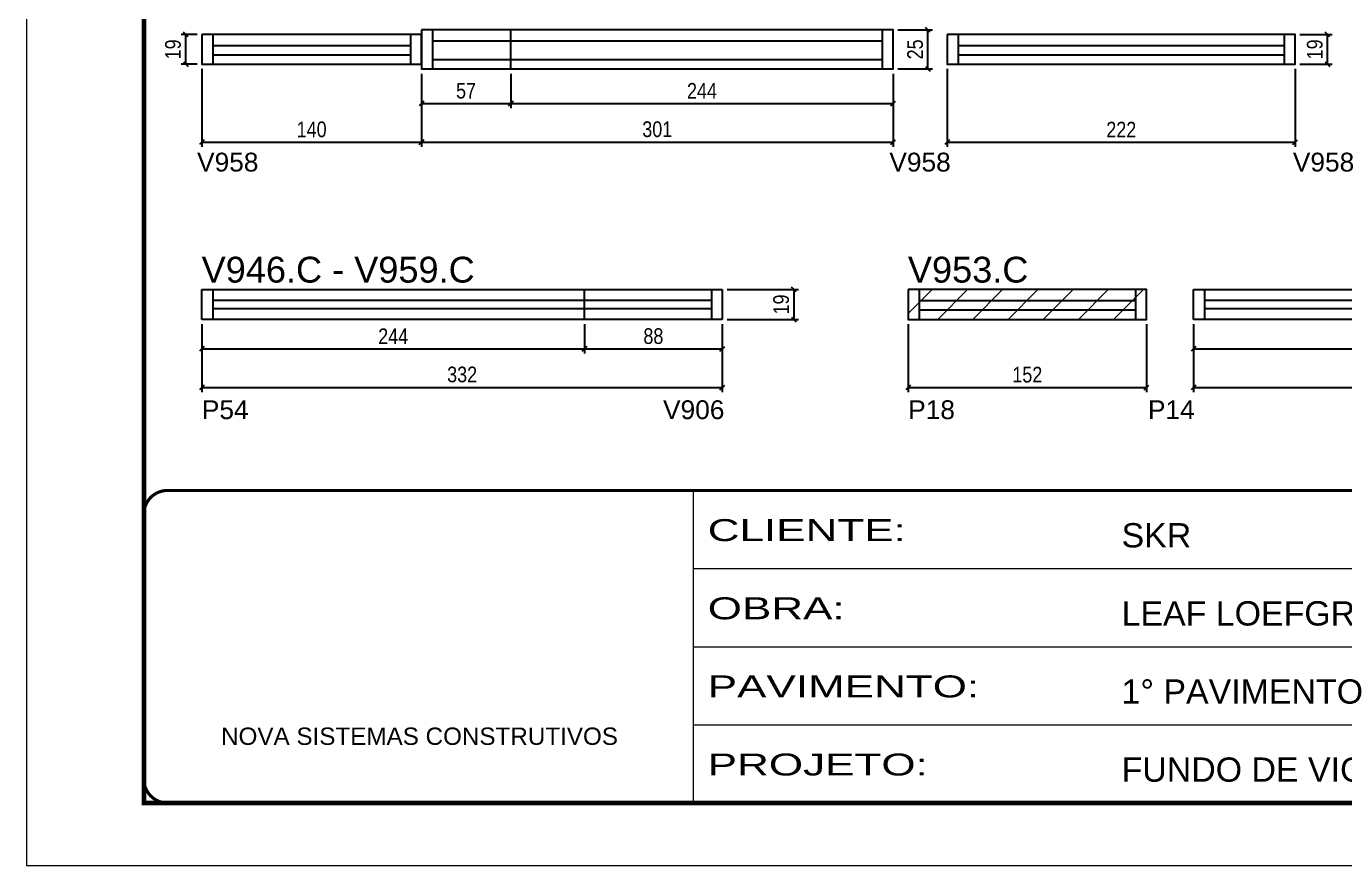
# Model space of a CAD drawing. Extents: x 1959 to 8212, y 239 to 4735.
# Drawn here: x 3557 to 4398, y 1388 to 1923 of the extents above; entities that cross this region are included whole.
import ezdxf

# ---------------------------------------------------------------- set-up
doc = ezdxf.new("R2010")
doc.units = 0
doc.linetypes.add('CONTINUO', pattern=[0])
doc.linetypes.add('DASHED', pattern=[0.75, 0.5, -0.25])
for name, color, linetype in [('5', 5, 'Continuous'), ('COTA', 241, 'Continuous'), ('NOMENCLATURA', 7, 'Continuous'), ('Painéis', 200, 'Continuous'), ('SARR_2.2x7', 40, 'Continuous')]:
    doc.layers.add(name, color=color, linetype=linetype)
for name, color, linetype, lineweight in [('Folhas', 255, 'Continuous', 9), ('REAPROVEITAMENTO', 251, 'Continuous', 9), ('SARRAFO DE PRESSAO', 251, 'DASHED', 9)]:
    doc.layers.add(name, color=color, linetype=linetype, lineweight=lineweight)
doc.styles.add('ARIAL', font='arial.ttf')
doc.styles.add('COTA TECNICA', font='techl___.ttf', dxfattribs={"height": 10})
doc.styles.add('COTA TECNICA-50', font='techl___.ttf', dxfattribs={"height": 10})
doc.styles.get("Standard").update_dxf_attribs({"font": 'arial.ttf'})
doc.styles.add('Tecnologia', font='')
doc.styles.get('Tecnologia').set_extended_font_data('Forgotten Futurist')
doc.dimstyles.new('COTA PAINEL-50', dxfattribs={"dimtxt": 10, "dimasz": 3, "dimexe": 3, "dimexo": 3, "dimgap": 3, "dimtad": 1, "dimdec": 1, "dimzin": 12, "dimdsep": 46, "dimtxsty": 'COTA TECNICA-50', "dimblk1": 'OBLIQUE', "dimblk2": 'OBLIQUE', "dimsah": 1, "dimcen": 0.9, "dimclrd": 4, "dimclre": 4, "dimclrt": 240, "dimadec": 1, "dimazin": 3, "dimtfac": 1, "dimtdec": 1, "dimtmove": 0, "dimatfit": 3, "dimfxl": 1, "dimtolj": 1, "dimtzin": 12, "dimarcsym": 0})
doc.dimstyles.new('PAINEL', dxfattribs={"dimtxt": 10, "dimasz": 3, "dimexe": 3, "dimexo": 3, "dimgap": 3, "dimtad": 1, "dimdec": 1, "dimzin": 12, "dimdsep": 46, "dimtxsty": 'COTA TECNICA', "dimblk1": 'OBLIQUE', "dimblk2": 'OBLIQUE', "dimsah": 1, "dimcen": 0.9, "dimclrd": 4, "dimclre": 4, "dimclrt": 240, "dimadec": 1, "dimazin": 3, "dimtfac": 1, "dimtdec": 1, "dimtmove": 0, "dimatfit": 3, "dimfxl": 1, "dimtolj": 1, "dimtzin": 12, "dimarcsym": 0})

# ---------------------------------------------------------------- blocks, each defined once
blk = doc.blocks.new('9999999999')
at = {"color": 30, "linetype": 'CONTINUO'}
for p, q in [((98564.56, 34230.21), (98564.56, 34429.45)), ((98564.56, 34379.64), (99583.98, 34379.64)), ((98564.56, 34329.83), (99487.98, 34329.83)), ((98564.56, 34280.02), (99487.98, 34280.02))]:
    blk.add_line(p, q, dxfattribs=at)
at = {"color": 30, "linetype": 'CONTINUO', "const_width": 2}
blk.add_lwpolyline([(99583.98, 34230.21), (99583.98, 34414.45, 0.414214), (99568.98, 34429.45), (98228.98, 34429.45, 0.414214), (98213.98, 34414.45), (98213.98, 34245.21, 0.414214), (98228.98, 34230.21), (99583.98, 34230.21)], format="xyb", dxfattribs=at)
at = {"layer": 'Folhas'}
blk.add_lwpolyline([(98138.98, 34190.21), (99623.98, 34190.21), (99623.98, 35240.21), (98138.98, 35240.21)], close=True, dxfattribs=at)
at = {"layer": 'Folhas', "color": 30, "const_width": 3}
blk.add_lwpolyline([(98213.98, 34230.21), (99583.98, 34230.21), (99583.98, 35200.21), (98213.98, 35200.21)], close=True, dxfattribs=at)
at = {"color": 7, "linetype": 'Continuous', "ltscale": 5, "style": 'ARIAL'}
for s, height, p in [('SKR', 15.483, (98837.68, 34393.13)), ('LEAF LOEFGREN', 15.4829, (98837.68, 34343.32)), ('1° PAVIMENTO', 15.4829, (98837.68, 34293.51)), ('NOVA SISTEMAS CONSTRUTIVOS', 11.0592, (98263.19, 34267.21)), ('FUNDO DE VIGAS', 15.4829, (98837.68, 34243.7))]:
    blk.add_text(s, height=height, dxfattribs=at).set_placement(p)
at = {"layer": 'Folhas', "color": 7, "style": 'Tecnologia', "width": 1.5}
for s, p in [('CLIENTE:', (98573.65, 34397.17)), ('OBRA:', (98573.65, 34347.31)), ('PAVIMENTO:', (98573.65, 34297.5)), ('PROJETO:', (98573.65, 34247.69))]:
    blk.add_text(s, height=14, dxfattribs=at).set_placement(p)
blk = doc.blocks.new('_Oblique')
at = {"color": 0, "linetype": 'ByBlock', "lineweight": -2}
blk.add_line((-0.5, -0.5), (0.5, 0.5), dxfattribs=at)
blk = doc.blocks.new('*D549')
at = {"layer": 'COTA', "color": 4, "linetype": 'ByBlock', "lineweight": -2, "transparency": 16777216}
for p, q in [((3669.27, 1896.11), (3669.27, 1846.41)), ((3809.27, 1893.11), (3809.27, 1846.41)), ((3669.27, 1849.41), (3809.27, 1849.41))]:
    blk.add_line(p, q, dxfattribs=at)
at = {"layer": 'Defpoints', "color": 0, "linetype": 'ByBlock', "transparency": 16777216}
for p in [(3669.27, 1899.11), (3809.27, 1896.11), (3809.27, 1849.41)]:
    blk.add_point(p, dxfattribs=at)
at = {"layer": 'COTA', "color": 4, "linetype": 'ByBlock', "lineweight": -2, "transparency": 16777216, "xscale": 3, "yscale": 3, "zscale": 3, "rotation": 180}
blk.add_blockref('_Oblique', (3669.27, 1849.41), dxfattribs=at)
at = {"layer": 'COTA', "color": 4, "linetype": 'ByBlock', "lineweight": -2, "transparency": 16777216, "xscale": 3, "yscale": 3, "zscale": 3}
blk.add_blockref('_Oblique', (3809.27, 1849.41), dxfattribs=at)
at = {"layer": 'COTA', "color": 240, "linetype": 'ByBlock', "transparency": 16777216, "insert": (3739.27, 1857.52), "char_height": 10, "attachment_point": 5, "style": 'COTA TECNICA-50'}
blk.add_mtext('\\A1;140', dxfattribs=at)
blk = doc.blocks.new('*D550')
at = {"layer": 'COTA', "color": 4, "linetype": 'ByBlock', "lineweight": -2, "transparency": 16777216}
for p, q in [((3809.27, 1893.11), (3809.27, 1846.41)), ((4110.27, 1893.11), (4110.27, 1846.41)), ((3809.27, 1849.41), (4110.27, 1849.41))]:
    blk.add_line(p, q, dxfattribs=at)
at = {"layer": 'Defpoints', "color": 0, "linetype": 'ByBlock', "transparency": 16777216}
for p in [(3809.27, 1896.11), (4110.27, 1896.11), (4110.27, 1849.41)]:
    blk.add_point(p, dxfattribs=at)
at = {"layer": 'COTA', "color": 4, "linetype": 'ByBlock', "lineweight": -2, "transparency": 16777216, "xscale": 3, "yscale": 3, "zscale": 3, "rotation": 180}
blk.add_blockref('_Oblique', (3809.27, 1849.41), dxfattribs=at)
at = {"layer": 'COTA', "color": 4, "linetype": 'ByBlock', "lineweight": -2, "transparency": 16777216, "xscale": 3, "yscale": 3, "zscale": 3}
blk.add_blockref('_Oblique', (4110.27, 1849.41), dxfattribs=at)
at = {"layer": 'COTA', "color": 240, "linetype": 'ByBlock', "transparency": 16777216, "insert": (3959.77, 1857.63), "char_height": 10, "attachment_point": 5, "style": 'COTA TECNICA-50'}
blk.add_mtext('\\A1;301', dxfattribs=at)
blk = doc.blocks.new('*D551')
at = {"layer": 'COTA', "color": 4, "lineweight": -2, "transparency": 16777216}
for p, q in [((3809.27, 1893.11), (3809.27, 1871.07)), ((3866.27, 1893.11), (3866.27, 1871.07)), ((3809.27, 1874.07), (3866.27, 1874.07))]:
    blk.add_line(p, q, dxfattribs=at)
at = {"layer": 'Defpoints', "color": 0, "transparency": 16777216}
for p in [(3809.27, 1896.11), (3866.27, 1896.11), (3866.27, 1874.07)]:
    blk.add_point(p, dxfattribs=at)
at = {"layer": 'COTA', "color": 4, "lineweight": -2, "transparency": 16777216, "xscale": 3, "yscale": 3, "zscale": 3, "rotation": 180}
blk.add_blockref('_Oblique', (3809.27, 1874.07), dxfattribs=at)
at = {"layer": 'COTA', "color": 4, "lineweight": -2, "transparency": 16777216, "xscale": 3, "yscale": 3, "zscale": 3}
blk.add_blockref('_Oblique', (3866.27, 1874.07), dxfattribs=at)
at = {"layer": 'COTA', "color": 240, "transparency": 16777216, "insert": (3837.77, 1882.18), "char_height": 10, "attachment_point": 5, "style": 'COTA TECNICA'}
blk.add_mtext('\\A1;57', dxfattribs=at)
blk = doc.blocks.new('*D552')
at = {"layer": 'COTA', "color": 4, "lineweight": -2, "transparency": 16777216}
for p, q in [((3866.27, 1893.11), (3866.27, 1871.07)), ((4110.27, 1893.11), (4110.27, 1871.07)), ((3866.27, 1874.07), (4110.27, 1874.07))]:
    blk.add_line(p, q, dxfattribs=at)
at = {"layer": 'Defpoints', "color": 0, "transparency": 16777216}
for p in [(3866.27, 1896.11), (4110.27, 1896.11), (4110.27, 1874.07)]:
    blk.add_point(p, dxfattribs=at)
at = {"layer": 'COTA', "color": 4, "lineweight": -2, "transparency": 16777216, "xscale": 3, "yscale": 3, "zscale": 3, "rotation": 180}
blk.add_blockref('_Oblique', (3866.27, 1874.07), dxfattribs=at)
at = {"layer": 'COTA', "color": 4, "lineweight": -2, "transparency": 16777216, "xscale": 3, "yscale": 3, "zscale": 3}
blk.add_blockref('_Oblique', (4110.27, 1874.07), dxfattribs=at)
at = {"layer": 'COTA', "color": 240, "transparency": 16777216, "insert": (3988.27, 1882.15), "char_height": 10, "attachment_point": 5, "style": 'COTA TECNICA'}
blk.add_mtext('\\A1;244', dxfattribs=at)
blk = doc.blocks.new('*D553')
at = {"layer": 'COTA', "color": 4, "linetype": 'ByBlock', "lineweight": -2, "transparency": 16777216}
for p, q in [((4144.78, 1896.11), (4144.78, 1846.41)), ((4366.78, 1896.11), (4366.78, 1846.41)), ((4144.78, 1849.41), (4366.78, 1849.41))]:
    blk.add_line(p, q, dxfattribs=at)
at = {"layer": 'Defpoints', "color": 0, "linetype": 'ByBlock', "transparency": 16777216}
for p in [(4144.78, 1899.11), (4366.78, 1899.11), (4366.78, 1849.41)]:
    blk.add_point(p, dxfattribs=at)
at = {"layer": 'COTA', "color": 4, "linetype": 'ByBlock', "lineweight": -2, "transparency": 16777216, "xscale": 3, "yscale": 3, "zscale": 3, "rotation": 180}
blk.add_blockref('_Oblique', (4144.78, 1849.41), dxfattribs=at)
at = {"layer": 'COTA', "color": 4, "linetype": 'ByBlock', "lineweight": -2, "transparency": 16777216, "xscale": 3, "yscale": 3, "zscale": 3}
blk.add_blockref('_Oblique', (4366.78, 1849.41), dxfattribs=at)
at = {"layer": 'COTA', "color": 240, "linetype": 'ByBlock', "transparency": 16777216, "insert": (4255.78, 1857.41), "char_height": 10, "attachment_point": 5, "style": 'COTA TECNICA-50'}
blk.add_mtext('\\A1;222', dxfattribs=at)
blk = doc.blocks.new('*D559')
at = {"layer": 'COTA', "color": 4, "lineweight": -2, "transparency": 16777216}
for p, q in [((4113.27, 1921.11), (4135.4, 1921.11)), ((4132.4, 1896.11), (4132.4, 1921.11)), ((4113.27, 1896.11), (4135.4, 1896.11))]:
    blk.add_line(p, q, dxfattribs=at)
at = {"layer": 'Defpoints', "color": 0, "transparency": 16777216}
for p in [(4110.27, 1921.11), (4132.4, 1921.11), (4110.27, 1896.11)]:
    blk.add_point(p, dxfattribs=at)
at = {"layer": 'COTA', "color": 4, "lineweight": -2, "transparency": 16777216, "xscale": 3, "yscale": 3, "zscale": 3}
for p, rotation in [((4132.4, 1921.11), 90), ((4132.4, 1896.11), 270)]:
    blk.add_blockref('_Oblique', p, dxfattribs=dict(at, rotation=rotation))
at = {"layer": 'COTA', "color": 240, "transparency": 16777216, "insert": (4124.3, 1908.61), "char_height": 10, "attachment_point": 5, "rotation": 90, "style": 'COTA TECNICA'}
blk.add_mtext('\\A1;25', dxfattribs=at)
blk = doc.blocks.new('*D560')
at = {"layer": 'COTA', "color": 4, "lineweight": -2, "transparency": 16777216}
for p, q in [((4369.78, 1918.11), (4390.35, 1918.11)), ((4387.35, 1899.11), (4387.35, 1918.11)), ((4369.78, 1899.11), (4390.35, 1899.11))]:
    blk.add_line(p, q, dxfattribs=at)
at = {"layer": 'Defpoints', "color": 0, "transparency": 16777216}
for p in [(4366.78, 1918.11), (4387.35, 1918.11), (4366.78, 1899.11)]:
    blk.add_point(p, dxfattribs=at)
at = {"layer": 'COTA', "color": 4, "lineweight": -2, "transparency": 16777216, "xscale": 3, "yscale": 3, "zscale": 3}
for p, rotation in [((4387.35, 1918.11), 90), ((4387.35, 1899.11), 270)]:
    blk.add_blockref('_Oblique', p, dxfattribs=dict(at, rotation=rotation))
at = {"layer": 'COTA', "color": 240, "transparency": 16777216, "insert": (4379.27, 1908.61), "char_height": 10, "attachment_point": 5, "rotation": 90, "style": 'COTA TECNICA'}
blk.add_mtext('\\A1;19', dxfattribs=at)
blk = doc.blocks.new('*D561')
at = {"layer": 'COTA', "color": 4, "lineweight": -2, "transparency": 16777216}
for p, q in [((3666.27, 1918.11), (3655.93, 1918.11)), ((3658.93, 1899.11), (3658.93, 1918.11)), ((3666.27, 1899.11), (3655.93, 1899.11))]:
    blk.add_line(p, q, dxfattribs=at)
at = {"layer": 'Defpoints', "color": 0, "transparency": 16777216}
for p in [(3658.93, 1918.11), (3669.27, 1918.11), (3669.27, 1899.11)]:
    blk.add_point(p, dxfattribs=at)
at = {"layer": 'COTA', "color": 4, "lineweight": -2, "transparency": 16777216, "xscale": 3, "yscale": 3, "zscale": 3}
for p, rotation in [((3658.93, 1918.11), 90), ((3658.93, 1899.11), 270)]:
    blk.add_blockref('_Oblique', p, dxfattribs=dict(at, rotation=rotation))
at = {"layer": 'COTA', "color": 240, "transparency": 16777216, "insert": (3650.84, 1908.61), "char_height": 10, "attachment_point": 5, "rotation": 90, "style": 'COTA TECNICA'}
blk.add_mtext('\\A1;19', dxfattribs=at)
blk = doc.blocks.new('*D574')
at = {"layer": 'COTA', "color": 4, "lineweight": -2, "transparency": 16777216}
for p, q in [((3669.27, 1733.43), (3669.27, 1690)), ((4001.27, 1733.43), (4001.27, 1690)), ((3669.27, 1693), (4001.27, 1693))]:
    blk.add_line(p, q, dxfattribs=at)
at = {"layer": 'Defpoints', "color": 0, "transparency": 16777216}
for p in [(3669.27, 1736.43), (4001.27, 1736.43), (4001.27, 1693)]:
    blk.add_point(p, dxfattribs=at)
at = {"layer": 'COTA', "color": 4, "lineweight": -2, "transparency": 16777216, "xscale": 3, "yscale": 3, "zscale": 3, "rotation": 180}
blk.add_blockref('_Oblique', (3669.27, 1693), dxfattribs=at)
at = {"layer": 'COTA', "color": 4, "lineweight": -2, "transparency": 16777216, "xscale": 3, "yscale": 3, "zscale": 3}
blk.add_blockref('_Oblique', (4001.27, 1693), dxfattribs=at)
at = {"layer": 'COTA', "color": 240, "transparency": 16777216, "insert": (3835.27, 1701.22), "char_height": 10, "attachment_point": 5, "style": 'COTA TECNICA'}
blk.add_mtext('\\A1;332', dxfattribs=at)
blk = doc.blocks.new('*D575')
at = {"layer": 'COTA', "color": 4, "lineweight": -2, "transparency": 16777216}
for p, q in [((3669.27, 1733.43), (3669.27, 1714.58)), ((3913.27, 1733.43), (3913.27, 1714.58)), ((3669.27, 1717.58), (3913.27, 1717.58))]:
    blk.add_line(p, q, dxfattribs=at)
at = {"layer": 'Defpoints', "color": 0, "transparency": 16777216}
for p in [(3669.27, 1736.43), (3913.27, 1736.43), (3913.27, 1717.58)]:
    blk.add_point(p, dxfattribs=at)
at = {"layer": 'COTA', "color": 4, "lineweight": -2, "transparency": 16777216, "xscale": 3, "yscale": 3, "zscale": 3, "rotation": 180}
blk.add_blockref('_Oblique', (3669.27, 1717.58), dxfattribs=at)
at = {"layer": 'COTA', "color": 4, "lineweight": -2, "transparency": 16777216, "xscale": 3, "yscale": 3, "zscale": 3}
blk.add_blockref('_Oblique', (3913.27, 1717.58), dxfattribs=at)
at = {"layer": 'COTA', "color": 240, "transparency": 16777216, "insert": (3791.27, 1725.65), "char_height": 10, "attachment_point": 5, "style": 'COTA TECNICA'}
blk.add_mtext('\\A1;244', dxfattribs=at)
blk = doc.blocks.new('*D576')
at = {"layer": 'COTA', "color": 4, "lineweight": -2, "transparency": 16777216}
for p, q in [((3913.27, 1733.43), (3913.27, 1714.58)), ((4001.27, 1733.43), (4001.27, 1714.58)), ((3913.27, 1717.58), (4001.27, 1717.58))]:
    blk.add_line(p, q, dxfattribs=at)
at = {"layer": 'Defpoints', "color": 0, "transparency": 16777216}
for p in [(3913.27, 1736.43), (4001.27, 1736.43), (4001.27, 1717.58)]:
    blk.add_point(p, dxfattribs=at)
at = {"layer": 'COTA', "color": 4, "lineweight": -2, "transparency": 16777216, "xscale": 3, "yscale": 3, "zscale": 3, "rotation": 180}
blk.add_blockref('_Oblique', (3913.27, 1717.58), dxfattribs=at)
at = {"layer": 'COTA', "color": 4, "lineweight": -2, "transparency": 16777216, "xscale": 3, "yscale": 3, "zscale": 3}
blk.add_blockref('_Oblique', (4001.27, 1717.58), dxfattribs=at)
at = {"layer": 'COTA', "color": 240, "transparency": 16777216, "insert": (3957.27, 1725.68), "char_height": 10, "attachment_point": 5, "style": 'COTA TECNICA'}
blk.add_mtext('\\A1;88', dxfattribs=at)
blk = doc.blocks.new('*D577')
at = {"layer": 'COTA', "color": 4, "lineweight": -2, "transparency": 16777216}
for p, q in [((4004.27, 1755.43), (4049.92, 1755.43)), ((4046.92, 1755.43), (4046.92, 1736.43)), ((4004.27, 1736.43), (4049.92, 1736.43))]:
    blk.add_line(p, q, dxfattribs=at)
at = {"layer": 'Defpoints', "color": 0, "transparency": 16777216}
for p in [(4001.27, 1755.43), (4001.27, 1736.43), (4046.92, 1736.43)]:
    blk.add_point(p, dxfattribs=at)
at = {"layer": 'COTA', "color": 4, "lineweight": -2, "transparency": 16777216, "xscale": 3, "yscale": 3, "zscale": 3}
for p, rotation in [((4046.92, 1755.43), 90), ((4046.92, 1736.43), 270)]:
    blk.add_blockref('_Oblique', p, dxfattribs=dict(at, rotation=rotation))
at = {"layer": 'COTA', "color": 240, "transparency": 16777216, "insert": (4038.83, 1745.93), "char_height": 10, "attachment_point": 5, "rotation": 90, "style": 'COTA TECNICA'}
blk.add_mtext('\\A1;19', dxfattribs=at)
blk = doc.blocks.new('*D584')
at = {"layer": 'COTA', "color": 4, "linetype": 'ByBlock', "lineweight": -2, "transparency": 16777216}
for p, q in [((4119.84, 1733.43), (4119.84, 1690)), ((4271.84, 1733.43), (4271.84, 1690)), ((4119.84, 1693), (4271.84, 1693))]:
    blk.add_line(p, q, dxfattribs=at)
at = {"layer": 'Defpoints', "color": 0, "linetype": 'ByBlock', "transparency": 16777216}
for p in [(4119.84, 1736.43), (4271.84, 1736.43), (4271.84, 1693)]:
    blk.add_point(p, dxfattribs=at)
at = {"layer": 'COTA', "color": 4, "linetype": 'ByBlock', "lineweight": -2, "transparency": 16777216, "xscale": 3, "yscale": 3, "zscale": 3, "rotation": 180}
blk.add_blockref('_Oblique', (4119.84, 1693), dxfattribs=at)
at = {"layer": 'COTA', "color": 4, "linetype": 'ByBlock', "lineweight": -2, "transparency": 16777216, "xscale": 3, "yscale": 3, "zscale": 3}
blk.add_blockref('_Oblique', (4271.84, 1693), dxfattribs=at)
at = {"layer": 'COTA', "color": 240, "linetype": 'ByBlock', "transparency": 16777216, "insert": (4195.84, 1701.11), "char_height": 10, "attachment_point": 5, "style": 'COTA TECNICA-50'}
blk.add_mtext('\\A1;152', dxfattribs=at)
blk = doc.blocks.new('*D586')
at = {"layer": 'COTA', "color": 4, "lineweight": -2, "transparency": 16777216}
for p, q in [((4301.84, 1733.43), (4301.84, 1690)), ((4612.84, 1733.43), (4612.84, 1690)), ((4301.84, 1693), (4612.84, 1693))]:
    blk.add_line(p, q, dxfattribs=at)
at = {"layer": 'Defpoints', "color": 0, "transparency": 16777216}
for p in [(4301.84, 1736.43), (4612.84, 1736.43), (4612.84, 1693)]:
    blk.add_point(p, dxfattribs=at)
at = {"layer": 'COTA', "color": 4, "lineweight": -2, "transparency": 16777216, "xscale": 3, "yscale": 3, "zscale": 3, "rotation": 180}
blk.add_blockref('_Oblique', (4301.84, 1693), dxfattribs=at)
at = {"layer": 'COTA', "color": 4, "lineweight": -2, "transparency": 16777216, "xscale": 3, "yscale": 3, "zscale": 3}
blk.add_blockref('_Oblique', (4612.84, 1693), dxfattribs=at)
at = {"layer": 'COTA', "color": 240, "transparency": 16777216, "insert": (4457.34, 1701.22), "char_height": 10, "attachment_point": 5, "style": 'COTA TECNICA'}
blk.add_mtext('\\A1;311', dxfattribs=at)
blk = doc.blocks.new('*D589')
at = {"layer": 'COTA', "color": 4, "lineweight": -2, "transparency": 16777216}
for p, q in [((4301.84, 1733.43), (4301.84, 1714.58)), ((4545.84, 1733.43), (4545.84, 1714.58)), ((4301.84, 1717.58), (4545.84, 1717.58))]:
    blk.add_line(p, q, dxfattribs=at)
at = {"layer": 'Defpoints', "color": 0, "transparency": 16777216}
for p in [(4301.84, 1736.43), (4545.84, 1736.43), (4545.84, 1717.58)]:
    blk.add_point(p, dxfattribs=at)
at = {"layer": 'COTA', "color": 4, "lineweight": -2, "transparency": 16777216, "xscale": 3, "yscale": 3, "zscale": 3, "rotation": 180}
blk.add_blockref('_Oblique', (4301.84, 1717.58), dxfattribs=at)
at = {"layer": 'COTA', "color": 4, "lineweight": -2, "transparency": 16777216, "xscale": 3, "yscale": 3, "zscale": 3}
blk.add_blockref('_Oblique', (4545.84, 1717.58), dxfattribs=at)
at = {"layer": 'COTA', "color": 240, "transparency": 16777216, "insert": (4423.84, 1725.65), "char_height": 10, "attachment_point": 5, "style": 'COTA TECNICA'}
blk.add_mtext('\\A1;244', dxfattribs=at)

msp = doc.modelspace()

# ---------------------------------------------------------------- hatches: boundary and pattern name
at = {"layer": 'REAPROVEITAMENTO'}
h = msp.add_hatch(dxfattribs=at)
h.set_pattern_fill('ANSI31', color=256, scale=5, style=0)
h.paths.add_polyline_path([(4271.84, 1755.43), (4119.84, 1755.43), (4119.84, 1736.43), (4271.84, 1736.43)])

# ---------------------------------------------------------------- linework, layer by layer
at = {"layer": 'Painéis', "linetype": 'ByBlock'}
msp.add_line((3866.27, 1896.11), (3866.27, 1921.11), dxfattribs=at)
at = {"layer": 'Painéis'}
for p, q in [((3669.27, 1736.43), (3669.27, 1755.43)), ((3669.27, 1755.43), (4001.27, 1755.43)), ((3913.27, 1736.43), (3913.27, 1755.43)), ((4001.27, 1755.43), (4001.27, 1736.43)), ((4301.84, 1736.43), (4301.84, 1755.43)), ((4301.84, 1755.43), (4612.84, 1755.43)), ((4001.27, 1736.43), (3669.27, 1736.43)), ((4612.84, 1736.43), (4301.84, 1736.43))]:
    msp.add_line(p, q, dxfattribs=at)
at = {"layer": 'Painéis', "linetype": 'ByBlock'}
for points in [[(3669.27, 1918.11), (3669.27, 1899.11), (3809.27, 1899.11), (3809.27, 1918.11)], [(3809.27, 1921.11), (3809.27, 1896.11), (4110.27, 1896.11), (4110.27, 1921.11)], [(4144.78, 1918.11), (4144.78, 1899.11), (4366.78, 1899.11), (4366.78, 1918.11)], [(4119.84, 1755.43), (4119.84, 1736.43), (4271.84, 1736.43), (4271.84, 1755.43)]]:
    msp.add_lwpolyline(points, close=True, dxfattribs=at)
at = {"layer": 'SARR_2.2x7', "linetype": 'Continuous'}
for p, q in [((3676.27, 1918.11), (3676.27, 1899.11)), ((3802.27, 1918.11), (3802.27, 1899.11)), ((3816.27, 1921.11), (3816.27, 1896.11)), ((4103.27, 1921.11), (4103.27, 1896.11)), ((4151.78, 1918.11), (4151.78, 1899.11)), ((4359.78, 1918.11), (4359.78, 1899.11)), ((3676.27, 1911.11), (3802.27, 1911.11)), ((3816.27, 1914.11), (4103.27, 1914.11)), ((4151.78, 1911.11), (4359.78, 1911.11)), ((3676.27, 1905.11), (3802.27, 1905.11)), ((3816.27, 1902.11), (4103.27, 1902.11)), ((4151.78, 1905.11), (4359.78, 1905.11)), ((3676.27, 1755.43), (3676.27, 1736.43)), ((3994.27, 1755.43), (3994.27, 1736.43)), ((4126.84, 1755.43), (4126.84, 1736.43)), ((4264.84, 1755.43), (4264.84, 1736.43)), ((4308.84, 1755.43), (4308.84, 1736.43)), ((3994.27, 1748.43), (3676.27, 1748.43)), ((3676.27, 1743.43), (3994.27, 1743.43)), ((4126.84, 1748.43), (4264.84, 1748.43)), ((4126.84, 1742.43), (4264.84, 1742.43)), ((4605.84, 1748.43), (4308.84, 1748.43)), ((4308.84, 1743.43), (4605.84, 1743.43))]:
    msp.add_line(p, q, dxfattribs=at)

# ---------------------------------------------------------------- block references
at = {"layer": 'SARRAFO DE PRESSAO', "color": 6, "linetype": 'ByBlock'}
msp.add_blockref('9999999999', (-94581.71, -32802.14), dxfattribs=at)

# ---------------------------------------------------------------- texts
at = {"layer": '5', "linetype": 'Continuous'}
for s, p in [('V958', (3666.17, 1830.71)), ('V958', (4107.83, 1830.71)), ('V958', (4365.26, 1830.71)), ('P54', (3669.23, 1672.8)), ('V906', (3963.44, 1672.8)), ('P18', (4119.84, 1672.8)), ('P14', (4272.81, 1672.8))]:
    msp.add_text(s, height=12, rotation=359.99996, dxfattribs=at).set_placement(p)
at = {"layer": 'NOMENCLATURA', "linetype": 'Continuous'}
for s, p in [('V946.C - V959.C', (3669.07, 1759.87)), ('V953.C', (4119.64, 1759.87))]:
    msp.add_text(s, height=16.5, dxfattribs=at).set_placement(p)

# ---------------------------------------------------------------- dimensions: what is measured, and where the dimension line sits
at = {"layer": 'COTA'}
for base, p1, p2, picture, middle in [((3658.93, 1918.11), (3669.27, 1899.11), (3669.27, 1918.11), '*D561', (3650.84, 1908.61)), ((4132.4, 1921.11), (4110.27, 1896.11), (4110.27, 1921.11), '*D559', (4124.3, 1908.61)), ((4387.35, 1918.11), (4366.78, 1899.11), (4366.78, 1918.11), '*D560', (4379.27, 1908.61)), ((4046.92, 1736.43), (4001.27, 1755.43), (4001.27, 1736.43), '*D577', (4038.83, 1745.93))]:
    dim = msp.add_linear_dim(base=base, p1=p1, p2=p2, angle=90, dimstyle='PAINEL', dxfattribs=at)
    dim.commit()
    dim.dimension.update_dxf_attribs({"geometry": picture, "text_midpoint": middle})
at = {"layer": 'COTA', "color": 1, "linetype": 'ByBlock'}
for base, p1, p2, picture, middle in [((3809.27, 1849.41), (3669.27, 1899.11), (3809.27, 1896.11), '*D549', (3739.27, 1857.52)), ((4110.27, 1849.41), (3809.27, 1896.11), (4110.27, 1896.11), '*D550', (3959.77, 1857.63)), ((4366.78, 1849.41), (4144.78, 1899.11), (4366.78, 1899.11), '*D553', (4255.78, 1857.41)), ((4271.84, 1693), (4119.84, 1736.43), (4271.84, 1736.43), '*D584', (4195.84, 1701.11))]:
    dim = msp.add_linear_dim(base=base, p1=p1, p2=p2, dimstyle='COTA PAINEL-50', override={"dimarcsym": 1}, dxfattribs=at)
    dim.commit()
    dim.dimension.update_dxf_attribs({"geometry": picture, "text_midpoint": middle})
at = {"layer": 'COTA'}
for base, p1, p2, picture, middle in [((3866.27, 1874.07), (3809.27, 1896.11), (3866.27, 1896.11), '*D551', (3837.77, 1882.18)), ((4001.27, 1693), (3669.27, 1736.43), (4001.27, 1736.43), '*D574', (3835.27, 1701.22)), ((3913.27, 1717.58), (3669.27, 1736.43), (3913.27, 1736.43), '*D575', (3791.27, 1725.65)), ((4612.84, 1693), (4301.84, 1736.43), (4612.84, 1736.43), '*D586', (4457.34, 1701.22)), ((4545.84, 1717.58), (4301.84, 1736.43), (4545.84, 1736.43), '*D589', (4423.84, 1725.65))]:
    dim = msp.add_linear_dim(base=base, p1=p1, p2=p2, dimstyle='PAINEL', dxfattribs=at)
    dim.commit()
    dim.dimension.update_dxf_attribs({"geometry": picture, "text_midpoint": middle})
for base, p1, p2, picture, middle in [((4110.27, 1874.07), (3866.27, 1896.11), (4110.27, 1896.11), '*D552', (3988.27, 1882.15)), ((4001.27, 1717.58), (3913.27, 1736.43), (4001.27, 1736.43), '*D576', (3957.27, 1725.68))]:
    dim = msp.add_linear_dim(base=base, p1=p1, p2=p2, dimstyle='PAINEL', override={"dimtmove": 1}, dxfattribs=at)
    dim.commit()
    dim.dimension.update_dxf_attribs({"geometry": picture, "text_midpoint": middle})

doc.saveas('drawing.dxf')
